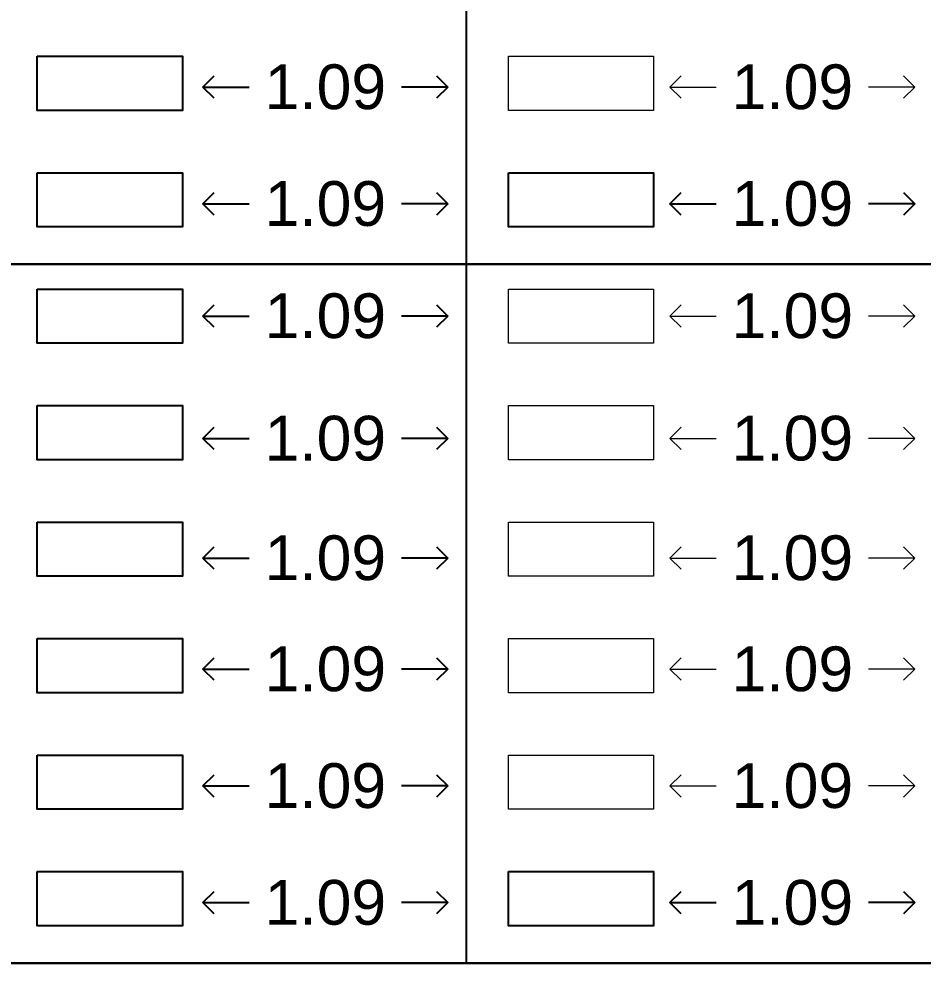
# Model space of a CAD drawing. Header units: millimetres. Extents: x -9481 to -9285, y 28728 to 28829.
# Drawn here: x -9455.52 to -9451.477, y 28757.198 to 28761.419 of the extents above; entities that cross this region are included whole.
import ezdxf

# ---------------------------------------------------------------- set-up
doc = ezdxf.new("R2010")
doc.units = ezdxf.units.MM
doc.header["$PDMODE"] = 34
doc.header["$PDSIZE"] = -15
for name, color, linetype, plot in [('BLK_1_FLR_1_REGULAR_ROOM_1', 7, 'Continuous', False), ('BLK_1_FLR_1_REGULAR_ROOM_2', 7, 'Continuous', False), ('BLK_1_FLR_1_REGULAR_ROOM_6', 7, 'Continuous', False), ('BLK_1_FLR_2_REGULAR_ROOM_6', 7, 'Continuous', False)]:
    doc.layers.add(name, color=color, linetype=linetype, plot=plot)
for name, color, linetype in [('BLK_1_FLR_1_REGULAR_ROOM_3', 7, 'Continuous'), ('BLK_1_FLR_1_REGULAR_ROOM_4', 7, 'Continuous'), ('BLK_1_FLR_1_REGULAR_ROOM_5', 7, 'Continuous')]:
    doc.layers.add(name, color=color, linetype=linetype)
for name, color, linetype, lineweight in [('BLK_1_FLR_2_REGULAR_ROOM_1', 7, 'Continuous', 0), ('BLK_1_FLR_2_REGULAR_ROOM_2', 7, 'Continuous', 0), ('BLK_1_FLR_2_REGULAR_ROOM_3', 7, 'Continuous', 0), ('BLK_1_FLR_2_REGULAR_ROOM_4', 7, 'Continuous', 0), ('BLK_1_FLR_2_REGULAR_ROOM_5', 7, 'Continuous', 0), ('PLAN', 7, 'Continuous', 40)]:
    doc.layers.add(name, color=color, linetype=linetype, lineweight=lineweight)
doc.styles.add('Arial', font='arial.ttf', dxfattribs={"height": 0.2})
doc.styles.add('style2', font='arial.ttf', dxfattribs={"height": 0.3})
doc.dimstyles.new('INT DIM', dxfattribs={"dimtxt": 0.3, "dimasz": 0.1, "dimexe": 0.18, "dimexo": 0.0625, "dimgap": 0.09, "dimtad": 0, "dimzin": 0, "dimdsep": 46, "dimtxsty": 'style2', "dimblk": 'OPEN90', "dimcen": 0.09, "dimse1": 1, "dimse2": 1, "dimclrd": 250, "dimclrt": 256, "dimadec": 0, "dimazin": 0, "dimtfac": 1, "dimtofl": 0, "dimtmove": 0, "dimatfit": 3, "dimfxl": 0.18, "dimtolj": 1, "dimtzin": 0, "dimlwd": -1, "dimarcsym": 0})

# ---------------------------------------------------------------- blocks, each defined once
blk = doc.blocks.new('_Open90')
at = {"layer": 'PLAN', "color": 0, "lineweight": -2}
for p, q in [((-0.5, 0.5), (0, 0)), ((0, 0), (-1, 0)), ((0, 0), (-0.5, -0.5))]:
    blk.add_line(p, q, dxfattribs=at)
blk = doc.blocks.new('*D68')
at = {"layer": 'BLK_1_FLR_1_REGULAR_ROOM_5', "color": 250, "transparency": 16777216}
for p, q in [((-9454.5973, 28761.1145), (-9454.4904, 28761.1145)), ((-9453.7023, 28761.1145), (-9453.8093, 28761.1145))]:
    blk.add_line(p, q, dxfattribs=at)
at = {"layer": 'Defpoints', "color": 0, "transparency": 16777216}
for p in [(-9454.6973, 28761.2346), (-9453.6023, 28761.2346), (-9453.6023, 28761.1145)]:
    blk.add_point(p, dxfattribs=at)
at = {"layer": 'BLK_1_FLR_1_REGULAR_ROOM_5', "color": 250, "transparency": 16777216, "xscale": 0.1, "yscale": 0.1, "zscale": 0.1, "rotation": 180}
blk.add_blockref('_Open90', (-9454.6973, 28761.1145), dxfattribs=at)
at = {"layer": 'BLK_1_FLR_1_REGULAR_ROOM_5', "color": 250, "transparency": 16777216, "xscale": 0.1, "yscale": 0.1, "zscale": 0.1}
blk.add_blockref('_Open90', (-9453.6023, 28761.1145), dxfattribs=at)
at = {"layer": 'BLK_1_FLR_1_REGULAR_ROOM_5', "transparency": 16777216, "insert": (-9454.1498, 28761.1145), "char_height": 0.2, "attachment_point": 5, "style": 'Arial', "bg_fill": 3, "box_fill_scale": 1.1, "bg_fill_color": 256, "bg_fill_true_color": 13158600, "bg_fill_transparency": 0}
blk.add_mtext('\\A1;1.09', dxfattribs=at)
blk = doc.blocks.new('*D69')
at = {"layer": 'BLK_1_FLR_2_REGULAR_ROOM_5', "color": 250, "transparency": 16777216}
for p, q in [((-9452.5093, 28761.1145), (-9452.4024, 28761.1145)), ((-9451.6143, 28761.1145), (-9451.7213, 28761.1145))]:
    blk.add_line(p, q, dxfattribs=at)
at = {"layer": 'Defpoints', "color": 0, "transparency": 16777216}
for p in [(-9452.6093, 28761.2346), (-9451.5143, 28761.2346), (-9451.5143, 28761.1145)]:
    blk.add_point(p, dxfattribs=at)
at = {"layer": 'BLK_1_FLR_2_REGULAR_ROOM_5', "color": 250, "transparency": 16777216, "xscale": 0.1, "yscale": 0.1, "zscale": 0.1, "rotation": 180}
blk.add_blockref('_Open90', (-9452.6093, 28761.1145), dxfattribs=at)
at = {"layer": 'BLK_1_FLR_2_REGULAR_ROOM_5', "color": 250, "transparency": 16777216, "xscale": 0.1, "yscale": 0.1, "zscale": 0.1}
blk.add_blockref('_Open90', (-9451.5143, 28761.1145), dxfattribs=at)
at = {"layer": 'BLK_1_FLR_2_REGULAR_ROOM_5', "transparency": 16777216, "insert": (-9452.0618, 28761.1145), "char_height": 0.2, "attachment_point": 5, "style": 'Arial', "bg_fill": 3, "box_fill_scale": 1.1, "bg_fill_color": 256, "bg_fill_true_color": 13158600, "bg_fill_transparency": 0}
blk.add_mtext('\\A1;1.09', dxfattribs=at)
blk = doc.blocks.new('*D73')
at = {"layer": 'BLK_1_FLR_1_REGULAR_ROOM_6', "color": 250, "transparency": 16777216}
for p, q in [((-9454.5973, 28760.5926), (-9454.4904, 28760.5926)), ((-9453.7023, 28760.5926), (-9453.8093, 28760.5926))]:
    blk.add_line(p, q, dxfattribs=at)
at = {"layer": 'Defpoints', "color": 0, "transparency": 16777216}
for p in [(-9454.6973, 28760.7127), (-9453.6023, 28760.7127), (-9453.6023, 28760.5926)]:
    blk.add_point(p, dxfattribs=at)
at = {"layer": 'BLK_1_FLR_1_REGULAR_ROOM_6', "color": 250, "transparency": 16777216, "xscale": 0.1, "yscale": 0.1, "zscale": 0.1, "rotation": 180}
blk.add_blockref('_Open90', (-9454.6973, 28760.5926), dxfattribs=at)
at = {"layer": 'BLK_1_FLR_1_REGULAR_ROOM_6', "color": 250, "transparency": 16777216, "xscale": 0.1, "yscale": 0.1, "zscale": 0.1}
blk.add_blockref('_Open90', (-9453.6023, 28760.5926), dxfattribs=at)
at = {"layer": 'BLK_1_FLR_1_REGULAR_ROOM_6', "transparency": 16777216, "insert": (-9454.1498, 28760.5926), "char_height": 0.2, "attachment_point": 5, "style": 'Arial', "bg_fill": 3, "box_fill_scale": 1.1, "bg_fill_color": 256, "bg_fill_true_color": 13158600, "bg_fill_transparency": 0}
blk.add_mtext('\\A1;1.09', dxfattribs=at)
blk = doc.blocks.new('*D74')
at = {"layer": 'BLK_1_FLR_2_REGULAR_ROOM_6', "color": 250, "transparency": 16777216}
for p, q in [((-9452.5093, 28760.5926), (-9452.4024, 28760.5926)), ((-9451.6143, 28760.5926), (-9451.7213, 28760.5926))]:
    blk.add_line(p, q, dxfattribs=at)
at = {"layer": 'Defpoints', "color": 0, "transparency": 16777216}
for p in [(-9452.6093, 28760.7127), (-9451.5143, 28760.7127), (-9451.5143, 28760.5926)]:
    blk.add_point(p, dxfattribs=at)
at = {"layer": 'BLK_1_FLR_2_REGULAR_ROOM_6', "color": 250, "transparency": 16777216, "xscale": 0.1, "yscale": 0.1, "zscale": 0.1, "rotation": 180}
blk.add_blockref('_Open90', (-9452.6093, 28760.5926), dxfattribs=at)
at = {"layer": 'BLK_1_FLR_2_REGULAR_ROOM_6', "color": 250, "transparency": 16777216, "xscale": 0.1, "yscale": 0.1, "zscale": 0.1}
blk.add_blockref('_Open90', (-9451.5143, 28760.5926), dxfattribs=at)
at = {"layer": 'BLK_1_FLR_2_REGULAR_ROOM_6', "transparency": 16777216, "insert": (-9452.0618, 28760.5926), "char_height": 0.2, "attachment_point": 5, "style": 'Arial', "bg_fill": 3, "box_fill_scale": 1.1, "bg_fill_color": 256, "bg_fill_true_color": 13158600, "bg_fill_transparency": 0}
blk.add_mtext('\\A1;1.09', dxfattribs=at)
blk = doc.blocks.new('*D78')
at = {"layer": 'BLK_1_FLR_1_REGULAR_ROOM_1', "color": 250, "transparency": 16777216}
for p, q in [((-9454.5973, 28760.0911), (-9454.4904, 28760.0911)), ((-9453.7023, 28760.0911), (-9453.8093, 28760.0911))]:
    blk.add_line(p, q, dxfattribs=at)
at = {"layer": 'Defpoints', "color": 0, "transparency": 16777216}
for p in [(-9454.6973, 28760.2112), (-9453.6023, 28760.2112), (-9453.6023, 28760.0911)]:
    blk.add_point(p, dxfattribs=at)
at = {"layer": 'BLK_1_FLR_1_REGULAR_ROOM_1', "color": 250, "transparency": 16777216, "xscale": 0.1, "yscale": 0.1, "zscale": 0.1, "rotation": 180}
blk.add_blockref('_Open90', (-9454.6973, 28760.0911), dxfattribs=at)
at = {"layer": 'BLK_1_FLR_1_REGULAR_ROOM_1', "color": 250, "transparency": 16777216, "xscale": 0.1, "yscale": 0.1, "zscale": 0.1}
blk.add_blockref('_Open90', (-9453.6023, 28760.0911), dxfattribs=at)
at = {"layer": 'BLK_1_FLR_1_REGULAR_ROOM_1', "transparency": 16777216, "insert": (-9454.1498, 28760.0911), "char_height": 0.2, "attachment_point": 5, "style": 'Arial', "bg_fill": 3, "box_fill_scale": 1.1, "bg_fill_color": 256, "bg_fill_true_color": 13158600, "bg_fill_transparency": 0}
blk.add_mtext('\\A1;1.09', dxfattribs=at)
blk = doc.blocks.new('*D79')
at = {"layer": 'BLK_1_FLR_2_REGULAR_ROOM_1', "color": 250, "transparency": 16777216}
for p, q in [((-9452.5093, 28760.0911), (-9452.4024, 28760.0911)), ((-9451.6143, 28760.0911), (-9451.7213, 28760.0911))]:
    blk.add_line(p, q, dxfattribs=at)
at = {"layer": 'Defpoints', "color": 0, "transparency": 16777216}
for p in [(-9452.6093, 28760.2112), (-9451.5143, 28760.2112), (-9451.5143, 28760.0911)]:
    blk.add_point(p, dxfattribs=at)
at = {"layer": 'BLK_1_FLR_2_REGULAR_ROOM_1', "color": 250, "transparency": 16777216, "xscale": 0.1, "yscale": 0.1, "zscale": 0.1, "rotation": 180}
blk.add_blockref('_Open90', (-9452.6093, 28760.0911), dxfattribs=at)
at = {"layer": 'BLK_1_FLR_2_REGULAR_ROOM_1', "color": 250, "transparency": 16777216, "xscale": 0.1, "yscale": 0.1, "zscale": 0.1}
blk.add_blockref('_Open90', (-9451.5143, 28760.0911), dxfattribs=at)
at = {"layer": 'BLK_1_FLR_2_REGULAR_ROOM_1', "transparency": 16777216, "insert": (-9452.0618, 28760.0911), "char_height": 0.2, "attachment_point": 5, "style": 'Arial', "bg_fill": 3, "box_fill_scale": 1.1, "bg_fill_color": 256, "bg_fill_true_color": 13158600, "bg_fill_transparency": 0}
blk.add_mtext('\\A1;1.09', dxfattribs=at)
blk = doc.blocks.new('*D83')
at = {"layer": 'BLK_1_FLR_1_REGULAR_ROOM_2', "color": 250, "transparency": 16777216}
for p, q in [((-9454.5973, 28759.5437), (-9454.4904, 28759.5437)), ((-9453.7023, 28759.5437), (-9453.8093, 28759.5437))]:
    blk.add_line(p, q, dxfattribs=at)
at = {"layer": 'Defpoints', "color": 0, "transparency": 16777216}
for p in [(-9454.6973, 28759.6638), (-9453.6023, 28759.6638), (-9453.6023, 28759.5437)]:
    blk.add_point(p, dxfattribs=at)
at = {"layer": 'BLK_1_FLR_1_REGULAR_ROOM_2', "color": 250, "transparency": 16777216, "xscale": 0.1, "yscale": 0.1, "zscale": 0.1, "rotation": 180}
blk.add_blockref('_Open90', (-9454.6973, 28759.5437), dxfattribs=at)
at = {"layer": 'BLK_1_FLR_1_REGULAR_ROOM_2', "color": 250, "transparency": 16777216, "xscale": 0.1, "yscale": 0.1, "zscale": 0.1}
blk.add_blockref('_Open90', (-9453.6023, 28759.5437), dxfattribs=at)
at = {"layer": 'BLK_1_FLR_1_REGULAR_ROOM_2', "transparency": 16777216, "insert": (-9454.1498, 28759.5437), "char_height": 0.2, "attachment_point": 5, "style": 'Arial', "bg_fill": 3, "box_fill_scale": 1.1, "bg_fill_color": 256, "bg_fill_true_color": 13158600, "bg_fill_transparency": 0}
blk.add_mtext('\\A1;1.09', dxfattribs=at)
blk = doc.blocks.new('*D84')
at = {"layer": 'BLK_1_FLR_2_REGULAR_ROOM_2', "color": 250, "transparency": 16777216}
for p, q in [((-9452.5093, 28759.5437), (-9452.4024, 28759.5437)), ((-9451.6143, 28759.5437), (-9451.7213, 28759.5437))]:
    blk.add_line(p, q, dxfattribs=at)
at = {"layer": 'Defpoints', "color": 0, "transparency": 16777216}
for p in [(-9452.6093, 28759.6638), (-9451.5143, 28759.6638), (-9451.5143, 28759.5437)]:
    blk.add_point(p, dxfattribs=at)
at = {"layer": 'BLK_1_FLR_2_REGULAR_ROOM_2', "color": 250, "transparency": 16777216, "xscale": 0.1, "yscale": 0.1, "zscale": 0.1, "rotation": 180}
blk.add_blockref('_Open90', (-9452.6093, 28759.5437), dxfattribs=at)
at = {"layer": 'BLK_1_FLR_2_REGULAR_ROOM_2', "color": 250, "transparency": 16777216, "xscale": 0.1, "yscale": 0.1, "zscale": 0.1}
blk.add_blockref('_Open90', (-9451.5143, 28759.5437), dxfattribs=at)
at = {"layer": 'BLK_1_FLR_2_REGULAR_ROOM_2', "transparency": 16777216, "insert": (-9452.0618, 28759.5437), "char_height": 0.2, "attachment_point": 5, "style": 'Arial', "bg_fill": 3, "box_fill_scale": 1.1, "bg_fill_color": 256, "bg_fill_true_color": 13158600, "bg_fill_transparency": 0}
blk.add_mtext('\\A1;1.09', dxfattribs=at)
blk = doc.blocks.new('*D88')
at = {"layer": 'BLK_1_FLR_1_REGULAR_ROOM_3', "color": 250, "transparency": 16777216}
for p, q in [((-9454.5973, 28759.0091), (-9454.4904, 28759.0091)), ((-9453.7023, 28759.0091), (-9453.8093, 28759.0091))]:
    blk.add_line(p, q, dxfattribs=at)
at = {"layer": 'Defpoints', "color": 0, "transparency": 16777216}
for p in [(-9454.6973, 28759.1291), (-9453.6023, 28759.1291), (-9453.6023, 28759.0091)]:
    blk.add_point(p, dxfattribs=at)
at = {"layer": 'BLK_1_FLR_1_REGULAR_ROOM_3', "color": 250, "transparency": 16777216, "xscale": 0.1, "yscale": 0.1, "zscale": 0.1, "rotation": 180}
blk.add_blockref('_Open90', (-9454.6973, 28759.0091), dxfattribs=at)
at = {"layer": 'BLK_1_FLR_1_REGULAR_ROOM_3', "color": 250, "transparency": 16777216, "xscale": 0.1, "yscale": 0.1, "zscale": 0.1}
blk.add_blockref('_Open90', (-9453.6023, 28759.0091), dxfattribs=at)
at = {"layer": 'BLK_1_FLR_1_REGULAR_ROOM_3', "transparency": 16777216, "insert": (-9454.1498, 28759.0091), "char_height": 0.2, "attachment_point": 5, "style": 'Arial', "bg_fill": 3, "box_fill_scale": 1.1, "bg_fill_color": 256, "bg_fill_true_color": 13158600, "bg_fill_transparency": 0}
blk.add_mtext('\\A1;1.09', dxfattribs=at)
blk = doc.blocks.new('*D89')
at = {"layer": 'BLK_1_FLR_2_REGULAR_ROOM_3', "color": 250, "transparency": 16777216}
for p, q in [((-9452.5093, 28759.0091), (-9452.4024, 28759.0091)), ((-9451.6143, 28759.0091), (-9451.7213, 28759.0091))]:
    blk.add_line(p, q, dxfattribs=at)
at = {"layer": 'Defpoints', "color": 0, "transparency": 16777216}
for p in [(-9452.6093, 28759.1291), (-9451.5143, 28759.1291), (-9451.5143, 28759.0091)]:
    blk.add_point(p, dxfattribs=at)
at = {"layer": 'BLK_1_FLR_2_REGULAR_ROOM_3', "color": 250, "transparency": 16777216, "xscale": 0.1, "yscale": 0.1, "zscale": 0.1, "rotation": 180}
blk.add_blockref('_Open90', (-9452.6093, 28759.0091), dxfattribs=at)
at = {"layer": 'BLK_1_FLR_2_REGULAR_ROOM_3', "color": 250, "transparency": 16777216, "xscale": 0.1, "yscale": 0.1, "zscale": 0.1}
blk.add_blockref('_Open90', (-9451.5143, 28759.0091), dxfattribs=at)
at = {"layer": 'BLK_1_FLR_2_REGULAR_ROOM_3', "transparency": 16777216, "insert": (-9452.0618, 28759.0091), "char_height": 0.2, "attachment_point": 5, "style": 'Arial', "bg_fill": 3, "box_fill_scale": 1.1, "bg_fill_color": 256, "bg_fill_true_color": 13158600, "bg_fill_transparency": 0}
blk.add_mtext('\\A1;1.09', dxfattribs=at)
blk = doc.blocks.new('*D93')
at = {"layer": 'BLK_1_FLR_1_REGULAR_ROOM_4', "color": 250, "transparency": 16777216}
for p, q in [((-9454.5973, 28758.5126), (-9454.4904, 28758.5126)), ((-9453.7023, 28758.5126), (-9453.8093, 28758.5126))]:
    blk.add_line(p, q, dxfattribs=at)
at = {"layer": 'Defpoints', "color": 0, "transparency": 16777216}
for p in [(-9454.6973, 28758.6327), (-9453.6023, 28758.6327), (-9453.6023, 28758.5126)]:
    blk.add_point(p, dxfattribs=at)
at = {"layer": 'BLK_1_FLR_1_REGULAR_ROOM_4', "color": 250, "transparency": 16777216, "xscale": 0.1, "yscale": 0.1, "zscale": 0.1, "rotation": 180}
blk.add_blockref('_Open90', (-9454.6973, 28758.5126), dxfattribs=at)
at = {"layer": 'BLK_1_FLR_1_REGULAR_ROOM_4', "color": 250, "transparency": 16777216, "xscale": 0.1, "yscale": 0.1, "zscale": 0.1}
blk.add_blockref('_Open90', (-9453.6023, 28758.5126), dxfattribs=at)
at = {"layer": 'BLK_1_FLR_1_REGULAR_ROOM_4', "transparency": 16777216, "insert": (-9454.1498, 28758.5126), "char_height": 0.2, "attachment_point": 5, "style": 'Arial', "bg_fill": 3, "box_fill_scale": 1.1, "bg_fill_color": 256, "bg_fill_true_color": 13158600, "bg_fill_transparency": 0}
blk.add_mtext('\\A1;1.09', dxfattribs=at)
blk = doc.blocks.new('*D94')
at = {"layer": 'BLK_1_FLR_2_REGULAR_ROOM_4', "color": 250, "transparency": 16777216}
for p, q in [((-9452.5093, 28758.5126), (-9452.4024, 28758.5126)), ((-9451.6143, 28758.5126), (-9451.7213, 28758.5126))]:
    blk.add_line(p, q, dxfattribs=at)
at = {"layer": 'Defpoints', "color": 0, "transparency": 16777216}
for p in [(-9452.6093, 28758.6327), (-9451.5143, 28758.6327), (-9451.5143, 28758.5126)]:
    blk.add_point(p, dxfattribs=at)
at = {"layer": 'BLK_1_FLR_2_REGULAR_ROOM_4', "color": 250, "transparency": 16777216, "xscale": 0.1, "yscale": 0.1, "zscale": 0.1, "rotation": 180}
blk.add_blockref('_Open90', (-9452.6093, 28758.5126), dxfattribs=at)
at = {"layer": 'BLK_1_FLR_2_REGULAR_ROOM_4', "color": 250, "transparency": 16777216, "xscale": 0.1, "yscale": 0.1, "zscale": 0.1}
blk.add_blockref('_Open90', (-9451.5143, 28758.5126), dxfattribs=at)
at = {"layer": 'BLK_1_FLR_2_REGULAR_ROOM_4', "transparency": 16777216, "insert": (-9452.0618, 28758.5126), "char_height": 0.2, "attachment_point": 5, "style": 'Arial', "bg_fill": 3, "box_fill_scale": 1.1, "bg_fill_color": 256, "bg_fill_true_color": 13158600, "bg_fill_transparency": 0}
blk.add_mtext('\\A1;1.09', dxfattribs=at)
blk = doc.blocks.new('*D98')
at = {"layer": 'BLK_1_FLR_1_REGULAR_ROOM_5', "color": 250, "transparency": 16777216}
for p, q in [((-9454.5973, 28757.9906), (-9454.4904, 28757.9906)), ((-9453.7023, 28757.9906), (-9453.8093, 28757.9906))]:
    blk.add_line(p, q, dxfattribs=at)
at = {"layer": 'Defpoints', "color": 0, "transparency": 16777216}
for p in [(-9454.6973, 28758.1107), (-9453.6023, 28758.1107), (-9453.6023, 28757.9906)]:
    blk.add_point(p, dxfattribs=at)
at = {"layer": 'BLK_1_FLR_1_REGULAR_ROOM_5', "color": 250, "transparency": 16777216, "xscale": 0.1, "yscale": 0.1, "zscale": 0.1, "rotation": 180}
blk.add_blockref('_Open90', (-9454.6973, 28757.9906), dxfattribs=at)
at = {"layer": 'BLK_1_FLR_1_REGULAR_ROOM_5', "color": 250, "transparency": 16777216, "xscale": 0.1, "yscale": 0.1, "zscale": 0.1}
blk.add_blockref('_Open90', (-9453.6023, 28757.9906), dxfattribs=at)
at = {"layer": 'BLK_1_FLR_1_REGULAR_ROOM_5', "transparency": 16777216, "insert": (-9454.1498, 28757.9906), "char_height": 0.2, "attachment_point": 5, "style": 'Arial', "bg_fill": 3, "box_fill_scale": 1.1, "bg_fill_color": 256, "bg_fill_true_color": 13158600, "bg_fill_transparency": 0}
blk.add_mtext('\\A1;1.09', dxfattribs=at)
blk = doc.blocks.new('*D99')
at = {"layer": 'BLK_1_FLR_2_REGULAR_ROOM_5', "color": 250, "transparency": 16777216}
for p, q in [((-9452.5093, 28757.9906), (-9452.4024, 28757.9906)), ((-9451.6143, 28757.9906), (-9451.7213, 28757.9906))]:
    blk.add_line(p, q, dxfattribs=at)
at = {"layer": 'Defpoints', "color": 0, "transparency": 16777216}
for p in [(-9452.6093, 28758.1107), (-9451.5143, 28758.1107), (-9451.5143, 28757.9906)]:
    blk.add_point(p, dxfattribs=at)
at = {"layer": 'BLK_1_FLR_2_REGULAR_ROOM_5', "color": 250, "transparency": 16777216, "xscale": 0.1, "yscale": 0.1, "zscale": 0.1, "rotation": 180}
blk.add_blockref('_Open90', (-9452.6093, 28757.9906), dxfattribs=at)
at = {"layer": 'BLK_1_FLR_2_REGULAR_ROOM_5', "color": 250, "transparency": 16777216, "xscale": 0.1, "yscale": 0.1, "zscale": 0.1}
blk.add_blockref('_Open90', (-9451.5143, 28757.9906), dxfattribs=at)
at = {"layer": 'BLK_1_FLR_2_REGULAR_ROOM_5', "transparency": 16777216, "insert": (-9452.0618, 28757.9906), "char_height": 0.2, "attachment_point": 5, "style": 'Arial', "bg_fill": 3, "box_fill_scale": 1.1, "bg_fill_color": 256, "bg_fill_true_color": 13158600, "bg_fill_transparency": 0}
blk.add_mtext('\\A1;1.09', dxfattribs=at)
blk = doc.blocks.new('*D103')
at = {"layer": 'BLK_1_FLR_1_REGULAR_ROOM_6', "color": 250, "transparency": 16777216}
for p, q in [((-9454.5973, 28757.4687), (-9454.4904, 28757.4687)), ((-9453.7023, 28757.4687), (-9453.8093, 28757.4687))]:
    blk.add_line(p, q, dxfattribs=at)
at = {"layer": 'Defpoints', "color": 0, "transparency": 16777216}
for p in [(-9454.6973, 28757.5888), (-9453.6023, 28757.5888), (-9453.6023, 28757.4687)]:
    blk.add_point(p, dxfattribs=at)
at = {"layer": 'BLK_1_FLR_1_REGULAR_ROOM_6', "color": 250, "transparency": 16777216, "xscale": 0.1, "yscale": 0.1, "zscale": 0.1, "rotation": 180}
blk.add_blockref('_Open90', (-9454.6973, 28757.4687), dxfattribs=at)
at = {"layer": 'BLK_1_FLR_1_REGULAR_ROOM_6', "color": 250, "transparency": 16777216, "xscale": 0.1, "yscale": 0.1, "zscale": 0.1}
blk.add_blockref('_Open90', (-9453.6023, 28757.4687), dxfattribs=at)
at = {"layer": 'BLK_1_FLR_1_REGULAR_ROOM_6', "transparency": 16777216, "insert": (-9454.1498, 28757.4687), "char_height": 0.2, "attachment_point": 5, "style": 'Arial', "bg_fill": 3, "box_fill_scale": 1.1, "bg_fill_color": 256, "bg_fill_true_color": 13158600, "bg_fill_transparency": 0}
blk.add_mtext('\\A1;1.09', dxfattribs=at)
blk = doc.blocks.new('*D104')
at = {"layer": 'BLK_1_FLR_2_REGULAR_ROOM_6', "color": 250, "transparency": 16777216}
for p, q in [((-9452.5093, 28757.4687), (-9452.4024, 28757.4687)), ((-9451.6143, 28757.4687), (-9451.7213, 28757.4687))]:
    blk.add_line(p, q, dxfattribs=at)
at = {"layer": 'Defpoints', "color": 0, "transparency": 16777216}
for p in [(-9452.6093, 28757.5888), (-9451.5143, 28757.5888), (-9451.5143, 28757.4687)]:
    blk.add_point(p, dxfattribs=at)
at = {"layer": 'BLK_1_FLR_2_REGULAR_ROOM_6', "color": 250, "transparency": 16777216, "xscale": 0.1, "yscale": 0.1, "zscale": 0.1, "rotation": 180}
blk.add_blockref('_Open90', (-9452.6093, 28757.4687), dxfattribs=at)
at = {"layer": 'BLK_1_FLR_2_REGULAR_ROOM_6', "color": 250, "transparency": 16777216, "xscale": 0.1, "yscale": 0.1, "zscale": 0.1}
blk.add_blockref('_Open90', (-9451.5143, 28757.4687), dxfattribs=at)
at = {"layer": 'BLK_1_FLR_2_REGULAR_ROOM_6', "transparency": 16777216, "insert": (-9452.0618, 28757.4687), "char_height": 0.2, "attachment_point": 5, "style": 'Arial', "bg_fill": 3, "box_fill_scale": 1.1, "bg_fill_color": 256, "bg_fill_true_color": 13158600, "bg_fill_transparency": 0}
blk.add_mtext('\\A1;1.09', dxfattribs=at)

msp = doc.modelspace()

# ---------------------------------------------------------------- linework, layer by layer
for p, q in [((-9453.5208, 28762.9256), (-9453.5208, 28760.3223)), ((-9453.5208, 28760.3223), (-9453.5208, 28759.8017)), ((-9453.5208, 28759.8017), (-9453.5208, 28757.1984))]:
    msp.add_line(p, q)
for points in [[(-9442.23, 28762.9256), (-9442.23, 28760.3223), (-9461.7318, 28760.3223)], [(-9461.7318, 28760.3223), (-9442.23, 28760.3223), (-9442.23, 28759.8017)], [(-9442.23, 28759.8017), (-9442.23, 28757.1984), (-9461.7318, 28757.1984)], [(-9461.7318, 28757.1984), (-9442.23, 28757.1984), (-9442.23, 28756.6778), (-9461.7318, 28756.6778)]]:
    msp.add_lwpolyline(points)
at = {"layer": 'BLK_1_FLR_1_REGULAR_ROOM_1', "color": 2}
msp.add_lwpolyline([(-9455.4381, 28760.2112), (-9454.7889, 28760.2112), (-9454.7889, 28759.9691), (-9455.4381, 28759.9691)], close=True, dxfattribs=at)
at = {"layer": 'BLK_1_FLR_1_REGULAR_ROOM_2', "color": 2}
msp.add_lwpolyline([(-9455.4381, 28759.6906), (-9454.7889, 28759.6906), (-9454.7889, 28759.4484), (-9455.4381, 28759.4484)], close=True, dxfattribs=at)
at = {"layer": 'BLK_1_FLR_1_REGULAR_ROOM_3', "color": 2}
msp.add_lwpolyline([(-9455.4381, 28759.1699), (-9454.7889, 28759.1699), (-9454.7889, 28758.9278), (-9455.4381, 28758.9278)], close=True, dxfattribs=at)
at = {"layer": 'BLK_1_FLR_1_REGULAR_ROOM_4', "color": 2}
msp.add_lwpolyline([(-9455.4381, 28758.6493), (-9454.7889, 28758.6493), (-9454.7889, 28758.4071), (-9455.4381, 28758.4071)], close=True, dxfattribs=at)
at = {"layer": 'BLK_1_FLR_1_REGULAR_ROOM_5', "color": 1}
msp.add_lwpolyline([(-9455.4381, 28761.2525), (-9454.7889, 28761.2525), (-9454.7889, 28761.0103), (-9455.4381, 28761.0103)], close=True, dxfattribs=at)
at = {"layer": 'BLK_1_FLR_1_REGULAR_ROOM_5', "color": 2}
msp.add_lwpolyline([(-9455.4381, 28758.1286), (-9454.7889, 28758.1286), (-9454.7889, 28757.8865), (-9455.4381, 28757.8865)], close=True, dxfattribs=at)
at = {"layer": 'BLK_1_FLR_1_REGULAR_ROOM_6', "color": 1}
msp.add_lwpolyline([(-9455.4381, 28760.7318), (-9454.7889, 28760.7318), (-9454.7889, 28760.4897), (-9455.4381, 28760.4897)], close=True, dxfattribs=at)
at = {"layer": 'BLK_1_FLR_1_REGULAR_ROOM_6', "color": 2}
msp.add_lwpolyline([(-9455.4381, 28757.608), (-9454.7889, 28757.608), (-9454.7889, 28757.3658), (-9455.4381, 28757.3658)], close=True, dxfattribs=at)
at = {"layer": 'BLK_1_FLR_2_REGULAR_ROOM_1', "color": 2}
msp.add_lwpolyline([(-9453.3316, 28760.2112), (-9452.6824, 28760.2112), (-9452.6824, 28759.9691), (-9453.3316, 28759.9691)], close=True, dxfattribs=at)
at = {"layer": 'BLK_1_FLR_2_REGULAR_ROOM_2', "color": 2}
msp.add_lwpolyline([(-9453.3316, 28759.6906), (-9452.6824, 28759.6906), (-9452.6824, 28759.4484), (-9453.3316, 28759.4484)], close=True, dxfattribs=at)
at = {"layer": 'BLK_1_FLR_2_REGULAR_ROOM_3', "color": 2}
msp.add_lwpolyline([(-9453.3316, 28759.1699), (-9452.6824, 28759.1699), (-9452.6824, 28758.9278), (-9453.3316, 28758.9278)], close=True, dxfattribs=at)
at = {"layer": 'BLK_1_FLR_2_REGULAR_ROOM_4', "color": 2}
msp.add_lwpolyline([(-9453.3316, 28758.6493), (-9452.6824, 28758.6493), (-9452.6824, 28758.4071), (-9453.3316, 28758.4071)], close=True, dxfattribs=at)
at = {"layer": 'BLK_1_FLR_2_REGULAR_ROOM_5', "color": 1}
msp.add_lwpolyline([(-9453.3316, 28761.2525), (-9452.6824, 28761.2525), (-9452.6824, 28761.0103), (-9453.3316, 28761.0103)], close=True, dxfattribs=at)
at = {"layer": 'BLK_1_FLR_2_REGULAR_ROOM_5', "color": 2}
msp.add_lwpolyline([(-9453.3316, 28758.1286), (-9452.6824, 28758.1286), (-9452.6824, 28757.8865), (-9453.3316, 28757.8865)], close=True, dxfattribs=at)
at = {"layer": 'BLK_1_FLR_2_REGULAR_ROOM_6', "color": 1}
msp.add_lwpolyline([(-9453.3316, 28760.7318), (-9452.6824, 28760.7318), (-9452.6824, 28760.4897), (-9453.3316, 28760.4897)], close=True, dxfattribs=at)
at = {"layer": 'BLK_1_FLR_2_REGULAR_ROOM_6', "color": 2}
msp.add_lwpolyline([(-9453.3316, 28757.608), (-9452.6824, 28757.608), (-9452.6824, 28757.3658), (-9453.3316, 28757.3658)], close=True, dxfattribs=at)

# ---------------------------------------------------------------- next in the draw order: dimensions: what is measured, and where the dimension line sits
at = {"layer": 'BLK_1_FLR_1_REGULAR_ROOM_1', "color": 2}
dim = msp.add_linear_dim(base=(-9453.60233, 28760.09113), p1=(-9454.69731, 28760.2112), p2=(-9453.60233, 28760.2112), dimstyle='INT DIM', override={"dimtxt": 0.2, "dimtxsty": 'Arial', "dimfxl": 0.125, "dimtfill": 1, "dimtfillclr": 7, "dimarcsym": 1}, dxfattribs=at)
dim.commit()
dim.dimension.update_dxf_attribs({"geometry": '*D78', "text_midpoint": (-9454.14982, 28760.09113)})
at = {"layer": 'BLK_1_FLR_1_REGULAR_ROOM_2', "color": 2}
dim = msp.add_linear_dim(base=(-9453.60233, 28759.54371), p1=(-9454.69731, 28759.66379), p2=(-9453.60233, 28759.66379), dimstyle='INT DIM', override={"dimtxt": 0.2, "dimtxsty": 'Arial', "dimfxl": 0.125, "dimtfill": 1, "dimtfillclr": 7, "dimarcsym": 1}, dxfattribs=at)
dim.commit()
dim.dimension.update_dxf_attribs({"geometry": '*D83', "text_midpoint": (-9454.14982, 28759.54371)})
at = {"layer": 'BLK_1_FLR_1_REGULAR_ROOM_3', "color": 2}
dim = msp.add_linear_dim(base=(-9453.60233, 28759.00906), p1=(-9454.69731, 28759.12914), p2=(-9453.60233, 28759.12914), dimstyle='INT DIM', override={"dimtxt": 0.2, "dimtxsty": 'Arial', "dimfxl": 0.125, "dimtfill": 1, "dimtfillclr": 7, "dimarcsym": 1}, dxfattribs=at)
dim.commit()
dim.dimension.update_dxf_attribs({"geometry": '*D88', "text_midpoint": (-9454.14982, 28759.00906)})
at = {"layer": 'BLK_1_FLR_1_REGULAR_ROOM_4', "color": 2}
dim = msp.add_linear_dim(base=(-9453.60233, 28758.51258), p1=(-9454.69731, 28758.63266), p2=(-9453.60233, 28758.63266), dimstyle='INT DIM', override={"dimtxt": 0.2, "dimtxsty": 'Arial', "dimfxl": 0.125, "dimtfill": 1, "dimtfillclr": 7, "dimarcsym": 1}, dxfattribs=at)
dim.commit()
dim.dimension.update_dxf_attribs({"geometry": '*D93', "text_midpoint": (-9454.14982, 28758.51258)})
at = {"layer": 'BLK_1_FLR_1_REGULAR_ROOM_5', "color": 1}
dim = msp.add_linear_dim(base=(-9453.60233, 28761.11452), p1=(-9454.69731, 28761.23459), p2=(-9453.60233, 28761.23459), dimstyle='INT DIM', override={"dimtxt": 0.2, "dimtxsty": 'Arial', "dimfxl": 0.125, "dimtfill": 1, "dimtfillclr": 7, "dimarcsym": 1}, dxfattribs=at)
dim.commit()
dim.dimension.update_dxf_attribs({"geometry": '*D68', "text_midpoint": (-9454.14982, 28761.11452)})
at = {"layer": 'BLK_1_FLR_1_REGULAR_ROOM_5', "color": 2}
dim = msp.add_linear_dim(base=(-9453.60233, 28757.99064), p1=(-9454.69731, 28758.11071), p2=(-9453.60233, 28758.11071), dimstyle='INT DIM', override={"dimtxt": 0.2, "dimtxsty": 'Arial', "dimfxl": 0.125, "dimtfill": 1, "dimtfillclr": 7, "dimarcsym": 1}, dxfattribs=at)
dim.commit()
dim.dimension.update_dxf_attribs({"geometry": '*D98', "text_midpoint": (-9454.14982, 28757.99064)})
at = {"layer": 'BLK_1_FLR_1_REGULAR_ROOM_6', "color": 1}
dim = msp.add_linear_dim(base=(-9453.60233, 28760.5926), p1=(-9454.69731, 28760.71267), p2=(-9453.60233, 28760.71267), dimstyle='INT DIM', override={"dimtxt": 0.2, "dimtxsty": 'Arial', "dimfxl": 0.125, "dimtfill": 1, "dimtfillclr": 7, "dimarcsym": 1}, dxfattribs=at)
dim.commit()
dim.dimension.update_dxf_attribs({"geometry": '*D73', "text_midpoint": (-9454.14982, 28760.5926)})
at = {"layer": 'BLK_1_FLR_1_REGULAR_ROOM_6', "color": 2}
dim = msp.add_linear_dim(base=(-9453.60233, 28757.46872), p1=(-9454.69731, 28757.58879), p2=(-9453.60233, 28757.58879), dimstyle='INT DIM', override={"dimtxt": 0.2, "dimtxsty": 'Arial', "dimfxl": 0.125, "dimtfill": 1, "dimtfillclr": 7, "dimarcsym": 1}, dxfattribs=at)
dim.commit()
dim.dimension.update_dxf_attribs({"geometry": '*D103', "text_midpoint": (-9454.14982, 28757.46872)})
at = {"layer": 'BLK_1_FLR_2_REGULAR_ROOM_1', "color": 2}
dim = msp.add_linear_dim(base=(-9451.51435, 28760.09113), p1=(-9452.60932, 28760.2112), p2=(-9451.51435, 28760.2112), dimstyle='INT DIM', override={"dimtxt": 0.2, "dimtxsty": 'Arial', "dimfxl": 0.125, "dimtfill": 1, "dimtfillclr": 7, "dimarcsym": 1}, dxfattribs=at)
dim.commit()
dim.dimension.update_dxf_attribs({"geometry": '*D79', "text_midpoint": (-9452.06184, 28760.09113)})
at = {"layer": 'BLK_1_FLR_2_REGULAR_ROOM_2', "color": 2}
dim = msp.add_linear_dim(base=(-9451.51435, 28759.54371), p1=(-9452.60932, 28759.66379), p2=(-9451.51435, 28759.66379), dimstyle='INT DIM', override={"dimtxt": 0.2, "dimtxsty": 'Arial', "dimfxl": 0.125, "dimtfill": 1, "dimtfillclr": 7, "dimarcsym": 1}, dxfattribs=at)
dim.commit()
dim.dimension.update_dxf_attribs({"geometry": '*D84', "text_midpoint": (-9452.06184, 28759.54371)})
at = {"layer": 'BLK_1_FLR_2_REGULAR_ROOM_3', "color": 2}
dim = msp.add_linear_dim(base=(-9451.51435, 28759.00906), p1=(-9452.60932, 28759.12914), p2=(-9451.51435, 28759.12914), dimstyle='INT DIM', override={"dimtxt": 0.2, "dimtxsty": 'Arial', "dimfxl": 0.125, "dimtfill": 1, "dimtfillclr": 7, "dimarcsym": 1}, dxfattribs=at)
dim.commit()
dim.dimension.update_dxf_attribs({"geometry": '*D89', "text_midpoint": (-9452.06184, 28759.00906)})
at = {"layer": 'BLK_1_FLR_2_REGULAR_ROOM_4', "color": 2}
dim = msp.add_linear_dim(base=(-9451.51435, 28758.51258), p1=(-9452.60932, 28758.63266), p2=(-9451.51435, 28758.63266), dimstyle='INT DIM', override={"dimtxt": 0.2, "dimtxsty": 'Arial', "dimfxl": 0.125, "dimtfill": 1, "dimtfillclr": 7, "dimarcsym": 1}, dxfattribs=at)
dim.commit()
dim.dimension.update_dxf_attribs({"geometry": '*D94', "text_midpoint": (-9452.06184, 28758.51258)})
at = {"layer": 'BLK_1_FLR_2_REGULAR_ROOM_5', "color": 1}
dim = msp.add_linear_dim(base=(-9451.51435, 28761.11452), p1=(-9452.60932, 28761.23459), p2=(-9451.51435, 28761.23459), dimstyle='INT DIM', override={"dimtxt": 0.2, "dimtxsty": 'Arial', "dimfxl": 0.125, "dimtfill": 1, "dimtfillclr": 7, "dimarcsym": 1}, dxfattribs=at)
dim.commit()
dim.dimension.update_dxf_attribs({"geometry": '*D69', "text_midpoint": (-9452.06184, 28761.11452)})
at = {"layer": 'BLK_1_FLR_2_REGULAR_ROOM_5', "color": 2}
dim = msp.add_linear_dim(base=(-9451.51435, 28757.99064), p1=(-9452.60932, 28758.11071), p2=(-9451.51435, 28758.11071), dimstyle='INT DIM', override={"dimtxt": 0.2, "dimtxsty": 'Arial', "dimfxl": 0.125, "dimtfill": 1, "dimtfillclr": 7, "dimarcsym": 1}, dxfattribs=at)
dim.commit()
dim.dimension.update_dxf_attribs({"geometry": '*D99', "text_midpoint": (-9452.06184, 28757.99064)})
at = {"layer": 'BLK_1_FLR_2_REGULAR_ROOM_6', "color": 1}
dim = msp.add_linear_dim(base=(-9451.51435, 28760.5926), p1=(-9452.60932, 28760.71267), p2=(-9451.51435, 28760.71267), dimstyle='INT DIM', override={"dimtxt": 0.2, "dimtxsty": 'Arial', "dimfxl": 0.125, "dimtfill": 1, "dimtfillclr": 7, "dimarcsym": 1}, dxfattribs=at)
dim.commit()
dim.dimension.update_dxf_attribs({"geometry": '*D74', "text_midpoint": (-9452.06184, 28760.5926)})
at = {"layer": 'BLK_1_FLR_2_REGULAR_ROOM_6', "color": 2}
dim = msp.add_linear_dim(base=(-9451.51435, 28757.46872), p1=(-9452.60932, 28757.58879), p2=(-9451.51435, 28757.58879), dimstyle='INT DIM', override={"dimtxt": 0.2, "dimtxsty": 'Arial', "dimfxl": 0.125, "dimtfill": 1, "dimtfillclr": 7, "dimarcsym": 1}, dxfattribs=at)
dim.commit()
dim.dimension.update_dxf_attribs({"geometry": '*D104', "text_midpoint": (-9452.06184, 28757.46872)})

doc.saveas('drawing.dxf')
